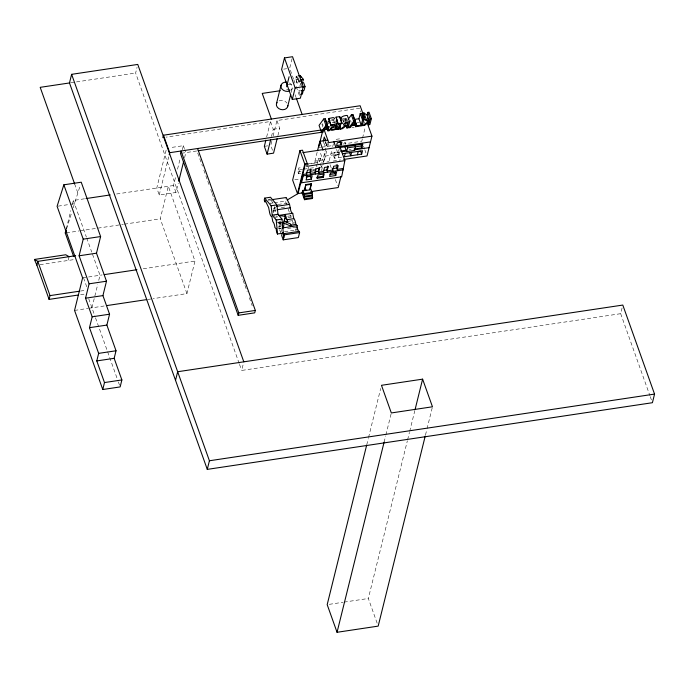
<?xml version="1.0" encoding="UTF-8"?>
<svg xmlns="http://www.w3.org/2000/svg" width="689" height="689" viewBox="0 0 689 689"><rect width="100%" height="100%" fill="white"/><g stroke="black" fill="none" stroke-linecap="round" stroke-linejoin="round"><path stroke-width="0.52" stroke-dasharray="3.44 2.58" d="M280.767 220.85L280.518 225.381A5.46 1.55 81.5 0 0 279.079 221.341M298.647 77.848L299.215 82.663L296.968 82.999L295.796 79.717L296.184 76.255L297.674 76.031M299.215 82.663L298.044 79.381L298.234 77.65M66.282 228.955L70.812 210.636M72.319 204.538L73.327 200.465L84.936 198.725M69.089 256.678L68.151 260.468L67.35 258.564M239.152 363.361L135.63 73.051L137.051 67.298M91.938 307.811L97.735 284.411M98.742 280.345L100 275.255L92.093 253.087M166.127 150.219L156.773 188.037L159.245 194.978L175.962 192.472L178.236 183.274M159.245 194.978L168.684 156.825M186.926 293.592L160.253 218.792L168.314 186.245L194.978 261.036L186.926 293.592L153.156 298.647M175.962 192.472L173.49 185.53L175.764 176.332M177.538 169.175L180.062 158.961M182.344 149.754L183.352 145.672L169.77 147.704M184.566 157.721L185.832 152.613L184.764 149.634M266.643 137.033L270.484 121.505L166.04 137.154M271.466 136.525L273.257 129.274L270.484 121.505M292.067 58.634L289.69 68.245L293.462 78.822M271.802 141.245L270.777 145.388L272.853 151.218M273.085 136.069L276.926 120.541L359.529 108.173L360.915 112.057M277.908 135.561L279.7 128.309L276.926 120.541M291.189 92.412L292.196 88.338M301.015 81.336L299.009 81.638L299.414 79.993L296.184 76.255L296.968 82.999M300.18 94.505L298.776 90.56L299.241 88.692M299.93 85.892L300.628 83.085M275.626 218.534L273.016 211.23L273.946 207.492L275.962 207.191M276.41 217.595L276.866 215.743L277.589 217.767L276.9 220.549M622.089 307.94L620.668 313.684L241.675 370.441L243.338 363.74M281.258 222.314L279.243 222.616L278.356 226.199L280.371 225.889M286.684 204.822L285.358 201.11L286.245 197.51M280.75 232.916L279.234 228.645L280.113 225.07L279.243 222.616M280.966 232.047L281.612 229.437M300.671 173.482L298.561 173.792L297.906 171.957L298.888 167.987L302.058 167.513M298.561 173.792L299.543 169.821L298.888 167.987M288.062 217.638L291.094 217.181L291.55 215.33M317.052 167.074L314.942 161.148L317.267 151.752M317.956 163.922L317.276 162.027L318.154 158.496L320.428 158.151L322.125 162.897M320.428 158.151L319.558 161.691L317.276 162.027M327.275 144.018L326.862 145.706L324.95 145.99L325.983 141.788M327.309 142.21L322.917 159.96L314.942 161.148M320.066 167.599L321.582 167.375L322.461 163.844M321.513 170.734L323.322 163.422M323.58 162.38L325.13 156.119L323.374 151.184M326.638 150.951L323.796 162.432L319.885 151.459M327.671 146.774L328.705 142.597M333.614 122.849L333.864 121.867L332.236 122.659M334.596 123.047L334.751 122.444M329.23 160.623L331.977 149.513M332.692 146.636L333.407 143.743M341.641 157.152L334.423 158.229L333.554 155.8L334.406 152.372L338.893 151.701L339.763 154.129L338.91 157.557L338.049 155.128L338.893 151.701M334.423 158.229L335.267 154.801L334.406 152.372M344.44 121.255L343.777 119.412L345.198 119.197L344.621 121.54L345.869 121.359L346.593 118.413M346.352 121.316L345.361 118.542L345.732 117.061M339.496 147.592L338.557 151.382L337.851 149.41M325.13 156.119L338.282 154.147L339.281 150.107M345.172 144.406L345.645 142.502L342.812 142.933M362.285 139.118L361.768 141.211L342.786 144.053M362.543 138.076L365.385 126.595M366.737 444.844L368.288 438.574M368.546 437.532L380.698 388.441M384.092 442.192L385.642 435.93M385.9 434.88L391.068 413.994M377.133 623.157L368.331 598.483L407.363 440.771M407.621 439.728L409.43 432.416M409.688 431.374L414.856 410.48M425.492 434.992L426.784 429.764M427.042 428.722L432.21 407.836M66.54 228.972L71.94 211.79M73.215 207.742L80.312 185.134M333.252 119.008L330.789 120.411M333.967 119.808L331.977 120.808M70.536 82.801L135.63 73.051M283.627 69.15L286.658 68.702M295.796 79.717L298.044 79.381M288.105 84.687L292.145 84.075M286.624 89.759L292.989 88.812M298.776 90.56L300.223 90.345M273.257 129.274L279.7 128.309M345.361 118.542L342.648 118.663M357.186 122.788L359.296 122.478M181.345 153.277L196.985 150.943L202.402 166.118M351.967 127.732L354.094 127.413M264.343 146.352L268.021 145.801M336.12 139.35L340.693 138.67M318.542 147.679L320.652 147.368M321.703 147.205L333.304 145.474M349.09 149.806L351.08 149.513M331.03 153.346L339.488 152.08M335.267 154.801L339.763 154.129M333.554 155.8L338.049 155.128M308.164 163.698L317.155 162.354L317 162.983L308.009 164.335M326.905 161.967L328.972 161.657M333.2 161.028L340.599 159.917M116.596 193.988L173.49 185.53M299.543 169.821L302.712 169.348M303.771 169.193L309.06 168.4M310.11 168.237L315.398 167.444M58.117 206.149L69.365 204.461M70.39 204.314L74.481 203.703M335.896 164.447L337.705 164.18M297.906 171.957L301.076 171.483M312.703 169.744L314.821 169.425M312.685 170.476L314.684 170.183M310.532 171.406L313.529 170.958M294.771 179.769L300.068 178.968M268.09 199.405L270.019 199.121L270.76 201.188L270.217 203.376L273.249 202.919M268.21 200.215L270.14 199.922M66.325 232.865L78.994 230.961M80.045 230.806L123.314 224.33M124.373 224.166L160.253 218.792M274.256 202.773L285.358 201.11M278.175 204.452L288.269 202.936M273.214 208.793L275.23 208.491M281.284 207.587L285.324 206.976M273.163 210.36L275.092 210.076A5.245 1.49 81.5 0 0 275.919 213.711M273.016 211.23L276.048 210.774M287.683 216.251L291.723 215.648M288.321 221.255L294.384 220.351M292.231 223.262L295.254 222.805M277.822 227.137L280.716 226.698L280.518 225.389M278.167 228.576L281.06 228.137M279.234 228.645L281.25 228.343M39.996 264.679L74.705 259.486M287.666 228.533L291.705 227.921M292.713 227.775L296.752 227.172L295.891 230.651L294.677 227.232M284.54 231.676L296.649 229.868M82.611 277.865L102.11 274.945M143.269 268.779L194.978 261.036M80.501 291.051L85.755 290.258M80.613 294.677L84.816 294.048M74.558 310.42L87.847 308.422M88.872 308.276L104.607 305.916M147.877 299.439L152.097 298.802M329.299 604.331L343.01 602.272M344.069 602.117L368.331 598.483M277.09 222.047L280.828 222.547M277.934 222.53L282.163 224.924M296.184 76.255L299.009 81.638M271.104 199.776L273.171 204.065M620.668 313.684L649.891 395.632M650.252 396.649L652.052 401.704M364.386 121.772L365.42 124.692M363.525 146.128L364.576 149.074M364.92 150.056L365.98 153.01M350.494 120.377L351.157 122.229M346.576 118.172L347.557 120.937M345.198 119.197L345.861 121.049M342.683 119.249L343.665 122.022M342.915 120.299L343.57 122.151M333.545 119.576L334.854 123.271M336.585 149.41L338.282 154.147M322.461 123.607L323.115 125.45M321.944 124.321L322.934 127.095M325.501 141.891L326.862 145.706M323.589 142.175L324.95 145.99M330.04 164.645L331.461 168.624M335.362 179.579L337.498 185.548M300.972 84.075L302.032 87.029M293.807 79.778L295.176 83.627M296.218 86.547L299.681 96.279M320.23 163.586L321.582 167.375M318.154 158.496L320.178 164.18M295.099 94.729L296.149 97.683M308.25 166.884L308.965 168.908M288.157 208.956L290.112 214.443M290.439 215.356L291.094 217.181M292.145 220.153L293.161 222.986M203.849 170.166L207.458 180.285M207.811 181.293L209.258 185.341M210.705 189.389L211.781 192.429M212.143 193.437L213.59 197.485M213.952 198.501L216.113 204.573M216.475 205.58L217.922 209.628M218.275 210.645L221.169 218.74M222.607 222.788L234.157 255.171M234.518 256.179L235.957 260.227M237.404 264.275L238.489 267.315M238.85 268.322L240.289 272.37M240.65 273.387L242.812 279.458M243.174 280.466L244.621 284.514M244.983 285.53L247.144 291.602M249.315 297.674L252.2 305.77M183.352 145.672L184.411 148.643M239.514 364.378L241.675 370.441M74.627 183.903L77.857 192.954M73.327 200.465L86.34 236.956M86.702 237.963L91.732 252.079M83.55 277.856L87.141 287.933M88.717 298.759L95.16 316.828M95.513 317.827L118.008 380.914M118.362 381.913L119.791 385.918M274.411 206.64L275.092 210.076M279.079 100.87A5.805 4.582 13.9 0 1 286.968 103.1M289.354 82.938A5.805 4.582 13.9 0 1 290.784 90.319"/><path stroke-width="1.03" d="M282.12 226.181L282.318 222.556L291.912 226.517L290.405 223.899L284.23 221.35L284.626 218.387M334.527 118.904L334.26 118.034A3.152 1.714 -19.6 0 0 333.02 117.621L328.911 118.482L328.679 119.421L331.082 125.872L333.846 124.838L335.56 125.476C329.376 127.241 327.413 132.417 335.922 129.317L335.509 126.492L336.163 128.335M283.472 227.775L284.049 223.27M284.893 216.415L285.16 214.434L287.718 221.6L286.435 222.866M175.531 380.345L177.659 371.733L622.804 305.063L654.55 394.091L652.414 402.712L207.277 469.381L69.486 82.956L71.613 74.334L137.766 64.43L243.811 361.82M78.512 294.987L49.083 299.396L36.87 265.153L37.809 261.364L75.644 255.697M73.663 256.541L65.274 233.02L66.023 229.971M49.083 299.396L50.013 295.615L37.809 261.364L34.45 259.452L65.731 254.766L69.089 256.678M102.764 389.518L104.487 382.559L96.779 360.924L98.648 353.371L89.484 327.68L92.171 316.811L85.539 298.199L89.096 283.816L79.106 255.791L83.223 239.152L63.844 184.807L81.233 182.206L100.611 236.551L96.494 253.19L106.485 281.215L102.928 295.598L109.56 314.201L106.873 325.079L116.028 350.77L114.159 358.323L121.875 379.949L120.153 386.917L102.764 389.518L74.558 310.42L82.611 277.865L57.092 206.304L63.844 184.807M162.871 137.628L163.474 135.208L360.132 105.753L364.292 117.414M169.201 154.758L169.709 152.7L163.474 135.208M178.744 181.233L183.55 161.812M284.462 57.928L281.612 69.451L292.3 99.431L300.378 98.217L303.229 86.693L292.541 56.713L284.462 57.928L295.15 87.899L292.3 99.431M265.876 140.143L264.343 146.352L267.108 154.121L273.55 153.156L277.133 138.661M276.504 103.505L281.034 85.178M267.108 154.121L270.699 139.626M286.615 86.762L289.096 76.746M283.765 237.653L281.99 219.128L278.003 214.288L276.918 204.9L270.484 197.243L264.697 198.113L264.231 199.982L264.972 202.049L265.317 200.645L268.624 207.51L269.304 210.937A5.245 1.49 81.5 0 0 271.802 216.441L272.87 221.806A5.469 1.559 81.5 0 1 274.928 227.568L276.237 228.86A4.065 1.154 81.5 0 0 277.366 233.907L283.351 233.321M287.666 106.666L290.689 94.445M238.187 315.329L238.79 312.909L181.052 150.994L180.449 153.414L238.187 315.329L254.723 312.849L255.326 310.429L197.588 148.523M298.423 75.919L300.189 75.652L303.427 79.39L303.022 81.035L301.015 81.336M207.277 469.381L209.413 460.76L71.613 74.334M303.272 90.44L302.35 94.178L300.904 94.393M301.618 82.938L303.608 82.637L305.02 86.581L304.09 90.319L301.11 90.767M302.919 152.631L340.03 147.076L344.862 160.632L306.691 166.35L307.337 163.749L302.497 150.193L299.948 150.572L292.644 180.087L297.484 193.643L303.341 192.765M284.927 218.878L285.547 216.398L279.011 215.519M282.309 232.848L281.663 235.466L283.222 239.841L298.363 237.576L299.603 232.563L299.172 231.358A4.065 1.154 81.5 0 1 297.855 229.807A4.065 1.154 81.5 0 1 297.157 225.725L295.857 224.433A5.469 1.559 81.5 0 0 293.798 218.671L292.73 213.306A5.245 1.49 81.5 0 1 290.233 207.802L289.544 204.375L286.245 197.51L272.121 199.629M283.222 239.841L284.462 234.837L284.032 233.631A4.065 1.154 81.5 0 1 283.386 233.373L283.153 233.037A4.065 1.154 81.5 0 1 282.929 232.598M297.484 193.643L304.788 164.128L299.948 150.572M305.365 164.042L298.061 193.557L287.175 200.025M344.862 160.632L341.658 176.78L301.515 182.792L303.238 175.833L302.772 174.524L306.519 173.964L307.466 170.131L311.239 169.563L310.291 173.404L315.174 172.672L316.148 168.736L319.601 168.219L319.3 167.367L318.327 171.303L319.093 173.456M305.77 184.592L304.572 190.646L310.033 189.828L311.402 184.273L311.221 183.774L305.77 184.592L304.572 190.646M310.033 189.828L309.852 189.329L310.911 189.165L312.065 192.403L312.522 198.501L304.512 199.698L304.047 193.609L302.893 190.371L306.209 189.871M310.756 174.705L309.929 172.379L310.636 169.503M317.526 150.71L319.851 141.314L327.826 140.117M318.8 146.636L322.934 129.937M311.316 179.166L312.16 175.755L306.949 176.539L306.097 179.95L311.316 179.166L310.317 176.375L306.149 176.995M309.852 189.329L311.221 183.774M315.114 170.838L315.605 168.874M323.244 141.219L324.286 137.016L325.647 140.832M325.156 140.935L325.57 139.256M317.173 178.262L318.008 174.894L324.166 173.972L323.33 177.34L317.173 178.262L316.811 177.245L322.969 176.324L323.597 173.8M319.601 168.219L318.628 172.155L323.511 171.423L324.502 167.436L328.128 166.893L327.809 165.997L326.819 169.985L327.602 172.181M328.911 118.482L331.082 125.872M336.06 117.147L338.213 124.218L339.41 124.037L338.247 128.731L337.05 128.903L336.904 129.506L340.538 128.964L340.693 128.361L339.496 128.542L340.659 123.848L341.847 123.675L342.002 123.073L339.694 116.605L336.06 117.147L338.213 124.218M336.637 119.447L335.939 122.263L338.247 128.731M339.694 116.605L341.847 123.675M328.128 166.893L327.137 170.881L332.718 170.045L333.665 166.221L338.196 165.541L337.248 169.365L342.915 168.512M341.176 144.888L341.89 142.012L337.309 142.701L336.594 145.577L341.176 144.888L339.978 141.546M335.75 175.514L336.602 172.069L330.496 172.982L329.643 176.427L335.75 175.514L335.095 173.697L335.526 171.974M337.713 170.665L336.757 167.995L337.472 165.136M341.839 119.231C339.057 116.708 345.697 115.201 347.325 115.459L349.633 121.927L348.169 127.818L346.929 128.008L347.506 125.665L346.085 125.88L342.536 128.662L340.917 128.903L339.703 125.587M347.669 125.01L348.221 122.788C344.638 121.841 343.26 126.81 347.669 125.01L347.006 123.167M345.215 153.311L344.362 156.739L361.682 154.147L362.526 150.719L342.485 153.725M354.99 145.276L355.49 146.671L354.551 150.46L346.61 151.649L347.549 147.859L347.058 146.464M340.943 176.479L338.204 187.546L310.739 191.654M354.008 122.082L355.653 126.698L362.311 125.699L363.766 119.808L361.467 113.349L360.218 113.53L358.935 118.732L354.749 119.352L356.885 126.518L352.906 114.624L351.373 114.856L348.488 118.835M351.623 152.355L350.77 155.783L349.728 152.872M357.057 125.82L361.234 125.191L362.526 119.998L360.218 113.53M362.397 123.744L363.06 125.587L367.969 121.72L364.748 119.662L362.44 113.203L363.956 112.97L366.264 119.438L369.425 121.574L367.125 115.106L367.797 112.402L369.037 112.212L371.345 118.68L369.89 124.571L368.641 124.752L367.65 121.987M357.427 154.784L358.271 151.356M354.051 149.065L361.897 147.894L361.217 145.982L361.691 144.087M361.897 147.894L362.836 144.096L339.496 147.592M368.641 124.752L369.226 122.401L367.573 117.785M369.425 121.574L370.096 118.861L367.797 112.402M367.375 123.34L371.939 136.121L367.03 155.964L343.777 159.443M366.479 445.886L327.189 604.641L337.05 632.287L378.183 626.12L425.234 436.034M337.05 632.287L384.092 442.192M415.114 409.438L422.607 379.148L381.473 385.306L391.326 412.952L432.468 406.786L422.607 379.148M285.547 216.398L283.627 222.926L281.758 222.676M65.274 233.02L66.222 229.988M302.893 190.371L302.032 192.756L304.512 199.698M323.666 119.008L319.05 125.372L321.35 131.84L322.667 131.642L323.925 129.868L327.508 129.334L327.947 130.85L329.204 130.66L325.199 118.775L323.666 119.008L325.966 125.476L321.35 131.84M348.401 125.837L349.056 127.689L353.681 121.324L355.214 121.092M368.115 120.248L368.77 122.099L364.679 125.346L363.06 125.587M362.388 117.836L364.025 116.544M340.917 128.903L344.888 125.846C340.409 124.356 347.738 121.006 349.633 121.927M336.077 128.352L332.985 129.549L331.495 129.506L331.142 128.877C332.201 126.836 337.644 127.646 336.568 124.494A3.152 1.714 -19.6 0 0 335.319 124.089L331.22 124.95M329.798 120.713L327.809 121.953L328.11 123.607M69.486 82.956L40.195 87.339L74.627 183.903M300.421 79.846L303.427 79.39M295.15 87.899L303.229 86.693M303.022 86.883L305.02 86.581M280.259 90.715L262.233 93.42L271.371 119.051M325.966 125.476L327.508 125.243M338.359 123.615L342.002 123.073M362.526 119.998L363.766 119.808M364.748 119.662L366.264 119.438M370.096 118.861L371.345 118.68M327.663 127.215L329.773 126.897M327.327 128.714L324.433 129.144L326.569 126.156L327.327 128.714L326.664 126.871M355.033 124.563L352.139 124.993L354.275 122.005L355.033 124.563L354.37 122.72M169.709 152.7L321.78 129.92M349.056 127.689L350.374 127.491L351.631 125.717L355.214 125.183L355.653 126.698M198.053 150.779L323.313 132.021M371.939 136.121L328.705 142.597L323.787 128.791M335.629 147.119L370.51 141.9M347.549 147.859L355.49 146.671M355.335 146.86L361.217 145.982M340.444 151.106L346.119 150.254M341.598 151.761L346.886 150.969M354.284 149.866L369.089 147.644M357.445 151.692L360.631 151.218L361.682 154.147M304.788 164.128L307.337 163.749M85.996 198.57L110.266 194.935M332.227 168.676L336.757 167.995M306.157 172.948L309.929 172.379M318.327 171.303L314.873 171.819L315.64 173.972M323.193 170.528L326.819 169.985M303.238 175.833L343.38 169.821M330.014 174.455L335.095 173.697M305.95 185.091L311.402 184.273M304.047 193.609L312.065 192.403M303.823 194.522L311.841 193.325M304.417 196.193L312.436 194.996M304.168 197.218L312.177 196.012M304.736 198.802L312.746 197.597M264.697 198.113L271.13 205.761L276.918 204.9M276.427 206.338L289.544 204.375M277.107 209.766L290.233 207.802M83.223 239.152L100.611 236.551M271.13 205.761L272.215 215.157L278.003 214.288M278.537 215.433L292.73 213.306M272.215 215.157L276.203 219.989L281.99 219.128M286.736 219.731L293.798 218.671M79.106 255.791L96.494 253.19M290.81 225.191L295.857 224.433M282.025 227.99L297.157 225.725M284.032 233.631L299.172 231.358M284.462 234.837L299.603 232.563M104.22 274.627L136.939 269.726M89.096 283.816L106.485 281.215M50.013 295.615L79.45 291.206M85.539 298.199L102.928 295.598M106.717 305.597L146.817 299.594M92.171 316.811L109.56 314.201M89.484 327.68L106.873 325.079M238.79 312.909L255.326 310.429M98.648 353.371L116.028 350.77M96.779 360.924L114.159 358.323M104.487 382.559L121.875 379.949M209.413 460.76L654.55 394.091M284.23 221.35L287.718 221.6M363.956 112.97L367.125 115.106M368.77 122.099L369.226 122.401M300.189 75.652L301.136 77.452M34.45 259.452L36.87 265.153M358.935 118.732L361.234 125.191M354.577 120.05L356.583 125.587M351.373 114.856L353.681 121.324M346.266 126.156L346.929 128.008M339.556 126.19L340.538 128.964M344.707 146.301L346.61 151.649M336.068 126.139L337.05 128.903M335.913 126.742L336.904 129.506M333.881 141.822L335.913 147.506M326.896 124.192L329.204 130.66M327.284 129.007L327.947 130.85M332.718 170.045L333.183 171.346M319.851 141.314L323.02 150.193M323.511 171.423L323.976 172.724M296.503 98.665L302.127 114.443M322.969 176.324L323.33 177.34M306.519 173.964L306.984 175.273M301.05 181.483L301.515 182.792M296.752 227.172L297.665 229.713M352.906 114.624L354.31 119.102M325.199 118.775L326.612 123.297M276.203 219.989L277.564 234.191M287.821 105.477A5.805 4.582 13.9 0 1 280.75 109.465A5.805 4.582 13.9 0 1 277.038 102.428M289.621 90.974A5.805 4.582 13.9 0 1 281.121 87.581A5.805 4.582 13.9 0 1 286.46 82.12"/></g></svg>
